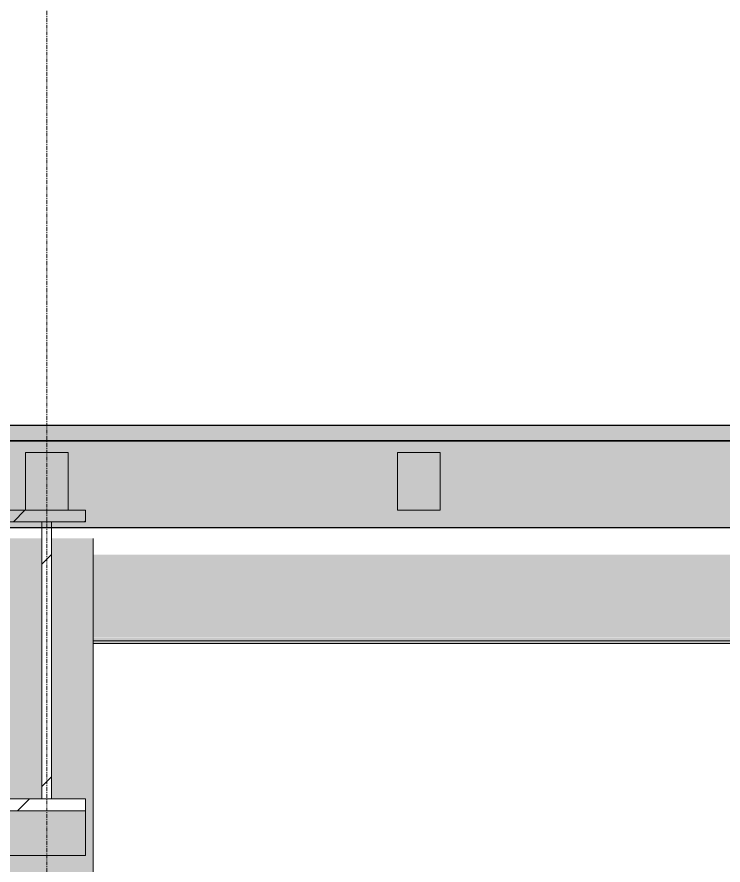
# Model space of a CAD drawing. Header units: inches. Extents: x -55396 to -733, y -290 to 853.
# Drawn here: x -12429.9 to -12338.3, y 295.6 to 405.6 of the extents above; entities that cross this region are included whole.
import ezdxf

# ---------------------------------------------------------------- set-up
doc = ezdxf.new("R2010")
doc.units = ezdxf.units.IN
doc.header["$MEASUREMENT"] = 0
doc.linetypes.add('Grid Line 1_2_', pattern=[0.875, 0.5, -0.125, 0.125, -0.125])
for name, color, linetype, lineweight in [('A-CLNG', 13, 'Continuous', 9), ('A-CLNG-PATT', 13, 'Continuous', 25), ('A-ROOF', 132, 'Continuous', 9), ('S-BEAM', 12, 'Continuous', 9), ('S-GRID', 1, 'Continuous', 9)]:
    doc.layers.add(name, color=color, linetype=linetype, lineweight=lineweight)
pattern_1 = [(45, (-38141.46, 98.42), (-19.00703, 19.00703), []), (45, (-38141.46, 127.22), (-19.00703, 19.00703), [])]

# ---------------------------------------------------------------- blocks, each defined once
blk = doc.blocks.new('W-Wide Flange - W12X19-1279639-Section 6')
at = {"layer": 'S-BEAM'}
h = blk.add_hatch(color=256, dxfattribs=at)
h.paths.add_polyline_path([(-26264.89, 335.65), (-25986.89, 335.65), (-25986.89, 335.91), (-26264.89, 335.91), (-26264.89, 335.79)], flags=0)
h.paths.add_polyline_path([(-23960.39, 335.65), (-23960.39, 335.91), (-24237.89, 335.84), (-24237.89, 335.65), (-24013.87, 335.65)], flags=0)
h.paths.add_polyline_path([(-22804.3, 335.65), (-22799.39, 335.65), (-22799.39, 335.91), (-23079.89, 335.91), (-23079.89, 335.65), (-22838.86, 335.65)], flags=0)
h.paths.add_polyline_path([(-25974.89, 335.65), (-25697.39, 335.65), (-25697.39, 335.91), (-25974.89, 335.9), (-25974.89, 335.78)], flags=0)
h.paths.add_polyline_path([(-25685.39, 335.65), (-25407.89, 335.65), (-25407.89, 335.91), (-25685.39, 335.89), (-25685.39, 335.76)], flags=0)
h.paths.add_polyline_path([(-23948.39, 335.65), (-23670.89, 335.69), (-23670.89, 335.91), (-23948.39, 335.83), (-23948.39, 335.7)], flags=0)
h.paths.add_polyline_path([(-23091.89, 335.65), (-23091.89, 335.91), (-23369.39, 335.91), (-23369.39, 335.65), (-23115.33, 335.65)], flags=0)
h.paths.add_polyline_path([(-25395.89, 335.65), (-25118.39, 335.65), (-25118.39, 335.91), (-25395.89, 335.88), (-25395.89, 335.75)], flags=0)
h.paths.add_polyline_path([(-25106.39, 335.65), (-24828.89, 335.73), (-24828.89, 335.91), (-25106.39, 335.87), (-25106.39, 335.74)], flags=0)
h.paths.add_polyline_path([(-23381.39, 335.65), (-23381.39, 335.91), (-23658.89, 335.91), (-23658.89, 335.65), (-23391.81, 335.65)], flags=0)
h.paths.add_polyline_path([(-24816.89, 335.65), (-24539.39, 335.72), (-24539.39, 335.91), (-24816.89, 335.86), (-24816.89, 335.73)], flags=0)
h.paths.add_polyline_path([(-24249.89, 335.65), (-24249.89, 335.91), (-24527.39, 335.85), (-24527.39, 335.65), (-24290.35, 335.65)], flags=0)
h = blk.add_hatch(color=256, dxfattribs=at)
h.paths.add_polyline_path([(-26264.89, 325.2), (-25986.89, 325.2), (-25986.89, 335.65), (-26264.89, 335.65), (-26264.89, 330.32)], flags=0)
h.paths.add_polyline_path([(-24527.39, 325.2), (-24249.89, 325.2), (-24249.89, 335.65), (-24527.39, 335.65)], flags=0)
h.paths.add_polyline_path([(-22799.39, 325.2), (-22799.39, 335.65), (-23079.89, 335.65), (-23079.89, 325.2), (-22804.3, 325.2)], flags=0)
h.paths.add_polyline_path([(-25974.89, 325.2), (-25697.39, 325.2), (-25697.39, 335.65), (-25974.89, 335.65)], flags=0)
h.paths.add_polyline_path([(-23091.89, 325.2), (-23091.89, 335.65), (-23369.39, 335.65), (-23369.39, 325.2), (-23115.33, 325.2)], flags=0)
h.paths.add_polyline_path([(-25685.39, 325.2), (-25407.89, 325.2), (-25407.89, 335.65), (-25685.39, 335.65)], flags=0)
h.paths.add_polyline_path([(-24566.82, 325.2), (-24539.39, 325.2), (-24539.39, 335.65), (-24816.89, 335.65), (-24816.89, 325.2), (-24705.06, 325.2)], flags=0)
h.paths.add_polyline_path([(-23381.39, 325.2), (-23381.39, 335.65), (-23658.89, 335.65), (-23658.89, 325.2), (-23391.81, 325.2)], flags=0)
h.paths.add_polyline_path([(-25395.89, 325.2), (-25118.39, 325.2), (-25118.39, 335.65), (-25395.89, 335.65)], flags=0)
h.paths.add_polyline_path([(-23670.89, 325.2), (-23670.89, 335.65), (-23948.39, 335.65), (-23948.39, 325.2), (-23737.4, 325.2)], flags=0)
h.paths.add_polyline_path([(-25106.39, 325.2), (-24828.89, 325.2), (-24828.89, 335.65), (-25106.39, 335.65)], flags=0)
h.paths.add_polyline_path([(-23960.39, 325.2), (-23960.39, 335.65), (-24237.89, 335.65), (-24237.89, 325.2), (-24013.87, 325.2)], flags=0)
h = blk.add_hatch(color=256, dxfattribs=at)
h.paths.add_polyline_path([(-25672.72, 324.68), (-25407.89, 324.75), (-25407.89, 325.2), (-25685.39, 325.18), (-25685.39, 324.68)], flags=0)
h.paths.add_polyline_path([(-25697.39, 324.68), (-25697.39, 325.2), (-25974.89, 325.19), (-25974.89, 324.68), (-25741.84, 324.68)], flags=0)
h.paths.add_polyline_path([(-25395.89, 324.68), (-25118.39, 324.75), (-25118.39, 325.2), (-25395.89, 325.17), (-25395.89, 324.69)], flags=0)
h.paths.add_polyline_path([(-22838.86, 324.68), (-22799.39, 324.75), (-22799.39, 325.2), (-23079.89, 325.2), (-23079.89, 324.68), (-22907.98, 324.68)], flags=0)
h.paths.add_polyline_path([(-26264.89, 324.68), (-25986.89, 324.75), (-25986.89, 325.2), (-26264.89, 325.2), (-26264.89, 324.69)], flags=0)
h.paths.add_polyline_path([(-25106.39, 324.68), (-24828.89, 324.75), (-24828.89, 325.2), (-25106.39, 325.16), (-25106.39, 324.69)], flags=0)
h.paths.add_polyline_path([(-23091.89, 324.68), (-23091.89, 325.2), (-23369.39, 325.2), (-23369.39, 324.68), (-23115.33, 324.68)], flags=0)
h.paths.add_polyline_path([(-24816.89, 324.68), (-24539.39, 324.75), (-24539.39, 325.2), (-24816.89, 325.14), (-24816.89, 324.69)], flags=0)
h.paths.add_polyline_path([(-24527.39, 324.68), (-24249.89, 324.75), (-24249.89, 325.2), (-24527.39, 325.13), (-24527.39, 324.69)], flags=0)
h.paths.add_polyline_path([(-23599.16, 324.68), (-23381.39, 324.76), (-23381.39, 325.2), (-23658.89, 325.2), (-23658.89, 324.68), (-23633.72, 324.68)], flags=0)
h.paths.add_polyline_path([(-24237.89, 324.68), (-23960.39, 324.75), (-23960.39, 325.2), (-24237.89, 325.12), (-24237.89, 324.68)], flags=0)
h.paths.add_polyline_path([(-23948.39, 324.68), (-23670.89, 324.75), (-23670.89, 325.2), (-23948.39, 325.2), (-23948.39, 324.68)], flags=0)
h = blk.add_hatch(color=256, dxfattribs=at)
h.paths.add_polyline_path([(-22799.39, 324.33), (-22799.39, 324.68), (-23079.89, 324.68), (-23079.89, 324.33), (-22804.3, 324.33)], flags=0)
h.paths.add_polyline_path([(-26264.89, 324.33), (-25986.89, 324.33), (-25986.89, 324.68), (-26264.89, 324.68)], flags=0)
h.paths.add_polyline_path([(-23091.89, 324.33), (-23091.89, 324.68), (-23369.39, 324.68), (-23369.39, 324.33), (-23115.33, 324.33)], flags=0)
h.paths.add_polyline_path([(-25974.89, 324.33), (-25697.39, 324.33), (-25697.39, 324.68), (-25974.89, 324.68)], flags=0)
h.paths.add_polyline_path([(-25685.39, 324.33), (-25407.89, 324.33), (-25407.89, 324.68), (-25685.39, 324.68)], flags=0)
h.paths.add_polyline_path([(-23381.39, 324.33), (-23381.39, 324.68), (-23658.89, 324.68), (-23658.89, 324.33), (-23391.81, 324.33)], flags=0)
h.paths.add_polyline_path([(-25395.89, 324.33), (-25118.39, 324.33), (-25118.39, 324.68), (-25395.89, 324.68)], flags=0)
h.paths.add_polyline_path([(-23670.89, 324.33), (-23670.89, 324.68), (-23948.39, 324.68), (-23948.39, 324.33), (-23737.4, 324.33)], flags=0)
h.paths.add_polyline_path([(-25106.39, 324.33), (-24828.89, 324.33), (-24828.89, 324.68), (-25106.39, 324.68)], flags=0)
h.paths.add_polyline_path([(-23960.39, 324.33), (-23960.39, 324.68), (-24237.89, 324.68), (-24237.89, 324.33), (-24013.87, 324.33)], flags=0)
h.paths.add_polyline_path([(-24816.89, 324.33), (-24539.39, 324.33), (-24539.39, 324.68), (-24816.89, 324.68)], flags=0)
h.paths.add_polyline_path([(-24249.89, 324.33), (-24249.89, 324.68), (-24527.39, 324.68), (-24527.39, 324.33), (-24290.35, 324.33)], flags=0)
for p, q in [((-24527.39, 324.68), (-24249.89, 324.68)), ((-24249.89, 324.33), (-24527.39, 324.33))]:
    blk.add_line(p, q, dxfattribs=at)
blk = doc.blocks.new('columns and girder2 - one-V407-Section 6')
at = {"layer": 'S-BEAM'}
h = blk.add_hatch(dxfattribs=at)
h.set_pattern_fill('FP_35', color=256, style=0, pattern_type=2)
h.set_pattern_definition(pattern_1)
h.paths.add_polyline_path([(-24538.39, 302.65), (-24528.39, 302.65), (-24528.39, 304.18), (-24538.39, 304.18)], flags=0)
h.paths.add_polyline_path([(-24528.39, 340.12), (-24528.39, 341.62), (-24538.39, 341.62), (-24538.39, 340.12), (-24532.26, 340.12)], flags=0)
h = blk.add_hatch(dxfattribs=at)
h.set_pattern_fill('FP_35', color=256, style=0, pattern_type=2)
h.set_pattern_definition(pattern_1)
h.paths.add_polyline_path([(-24534.02, 304.18), (-24532.77, 304.18), (-24532.77, 340.12), (-24534.02, 340.12), (-24534.02, 310.79)], flags=0)
for points in [[(-24528.39, 294.37), (-24527.39, 294.37), (-24527.39, 337.97), (-24532.77, 337.97), (-24532.77, 304.18), (-24528.39, 304.18), (-24528.39, 296.86), (-24538.39, 296.86), (-24538.39, 304.18), (-24534.02, 304.18), (-24534.02, 337.97), (-24539.39, 337.97), (-24539.39, 294.37), (-24538.39, 294.37)], [(-24538.39, 296.86), (-24528.39, 296.86), (-24528.39, 302.65), (-24538.39, 302.65)]]:
    blk.add_hatch(color=256, dxfattribs=at).paths.add_polyline_path(points, flags=0)
at = {"layer": 'S-BEAM', "lineweight": 15}
for p, q in [((-24528.39, 341.62), (-24538.39, 341.62)), ((-24528.39, 340.12), (-24528.39, 341.62)), ((-24538.39, 340.12), (-24528.39, 340.12)), ((-24532.77, 340.12), (-24534.02, 340.12)), ((-24534.02, 340.12), (-24534.02, 304.18)), ((-24532.77, 304.18), (-24532.77, 340.12)), ((-24528.39, 304.18), (-24538.39, 304.18)), ((-24534.02, 304.18), (-24532.77, 304.18)), ((-24528.39, 302.65), (-24528.39, 304.18)), ((-24538.39, 302.65), (-24528.39, 302.65))]:
    blk.add_line(p, q, dxfattribs=at)
at = {"layer": 'S-BEAM'}
for p, q in [((-24527.39, 337.97), (-24527.39, 294.37)), ((-24528.39, 302.65), (-24528.39, 296.86)), ((-24538.39, 296.86), (-24528.39, 296.86))]:
    blk.add_line(p, q, dxfattribs=at)
blk = doc.blocks.new('Dimension Lumber - 5_5 x 7_5 Glulam-1238720-Section 6')
at = {"layer": 'S-BEAM'}
blk.add_hatch(color=256, dxfattribs=at).paths.add_polyline_path([(-26267.64, 341.62), (-26267.64, 349.13), (-26273.14, 349.13), (-26273.14, 341.62)], flags=0)
at = {"layer": 'S-BEAM', "lineweight": 15}
for p, q in [((-26267.64, 349.13), (-26273.14, 349.13)), ((-26273.14, 349.13), (-26273.14, 341.62)), ((-26267.64, 341.62), (-26267.64, 349.13)), ((-26273.14, 341.62), (-26267.64, 341.62))]:
    blk.add_line(p, q, dxfattribs=at)

msp = doc.modelspace()

# ---------------------------------------------------------------- hatches: boundary and pattern name
at = {"layer": 'A-CLNG-PATT', "lineweight": 9}
h = msp.add_hatch(dxfattribs=at)
h.set_pattern_fill('FP_30', color=256, style=0, pattern_type=2)
h.set_pattern_definition([(161.57, (-38140.5, 99.38), (-7.6802237, -0.0009796), [0, -54.643, 6.067, 0]), (18.43, (-38142.42, 99.38), (-7.6802237, 0.0009796), [0, -54.643, 6.067, 0]), (108.43, (-38140.5, 99.38), (3.8382953, -19.20136532), [18.211, -42.499]), (71.57, (-38142.42, 99.38), (3.8382953, 19.20136532), [18.211, -42.499])])
h.paths.add_polyline_path([(-14174, 339.37), (-10684.13, 339.37), (-10684.13, 350.63), (-14174, 350.63), (-14174, 340.09)], flags=0)
at = {"layer": 'A-ROOF'}
msp.add_hatch(color=256, dxfattribs=at).paths.add_polyline_path([(-13980.04, 350.63), (-10670.75, 350.63), (-10670.75, 352.63), (-14176.5, 352.63), (-14176.5, 350.63), (-14118.27, 350.63)], flags=0)

# ---------------------------------------------------------------- linework, layer by layer
at = {"layer": 'A-CLNG', "lineweight": 25}
for p, q in [((-10684.13, 350.63), (-14174, 350.63)), ((-14174, 339.37), (-10684.13, 339.37))]:
    msp.add_line(p, q, dxfattribs=at)
at = {"layer": 'A-ROOF', "lineweight": 25}
for p, q in [((-10670.75, 352.63), (-14176.5, 352.63)), ((-14176.5, 350.63), (-10684, 350.63))]:
    msp.add_line(p, q, dxfattribs=at)
at = {"layer": 'S-GRID', "linetype": 'Grid Line 1_2_'}
msp.add_line((-12426, -273.16), (-12426, 489.49), dxfattribs=at)
msp.add_line((-12426, -273.16), (-12426, 489.49), dxfattribs=at)

# ---------------------------------------------------------------- block references
at = {"layer": 'S-BEAM'}
for name, p in [('Dimension Lumber - 5_5 x 7_5 Glulam-1238720-Section 6', (13844.39, 0)), ('Dimension Lumber - 5_5 x 7_5 Glulam-1238720-Section 6', (13892.64, 0)), ('columns and girder2 - one-V407-Section 6', (12107.39, 0)), ('W-Wide Flange - W12X19-1279639-Section 6', (12107.39, 0))]:
    msp.add_blockref(name, p, dxfattribs=at)

doc.saveas('drawing.dxf')
